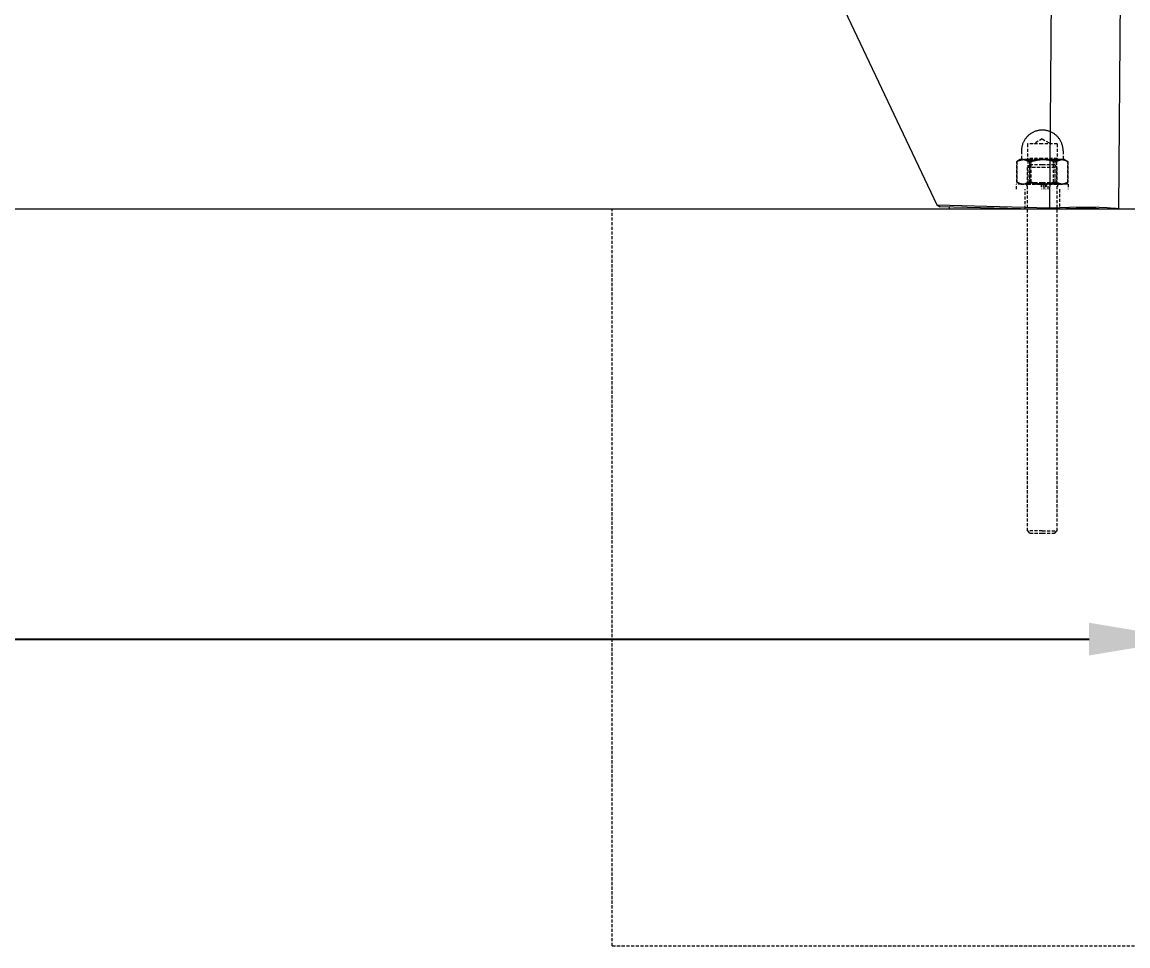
# Model space of a CAD drawing. Header units: millimetres. Extents: x -279 to 4999, y 61 to 3536.
# Drawn here: x 2348.2 to 2798.5, y 2522.4 to 2898.4 of the extents above; entities that cross this region are included whole.
import ezdxf

# ---------------------------------------------------------------- set-up
doc = ezdxf.new("R2010")
doc.units = ezdxf.units.MM
doc.linetypes.add('HIDDEN', pattern=[1.905, 1.27, -0.635])
for name, color, linetype, lineweight in [('ZANO_R', 7, 'Continuous', 0), ('ZANO_R_przerywana', 7, 'HIDDEN', 0), ('ZANO_W', 1, 'Continuous', 0)]:
    doc.layers.add(name, color=color, linetype=linetype, lineweight=lineweight)
doc.styles.add('Arial', font='arial.ttf')
doc.styles.get("Standard").update_dxf_attribs({"font": 'ARIALUNI.TTF'})
doc.dimstyles.new('pl i ang', dxfattribs={"dimtxt": 50, "dimasz": 50, "dimexe": 1.25, "dimexo": 0.625, "dimgap": 10, "dimtad": 1, "dimtoh": 1, "dimtxsty": 'Standard', "dimcen": 2.5, "dimclrd": 1, "dimclre": 1, "dimclrt": 1, "dimadec": 0, "dimazin": 0, "dimtfac": 1, "dimtmove": 0, "dimatfit": 3, "dimfxl": 1, "dimarcsym": 1})

# ---------------------------------------------------------------- blocks, each defined once
blk = doc.blocks.new('*D420')
at = {"layer": 'ZANO_W', "color": 1, "lineweight": -2}
blk.add_arc((3828.64, 2822.36), 150.81, 99.5517, 164.7582, dxfattribs=at)
at = {"layer": 'ZANO_W', "color": 1}
for points in [[(3803.84, 2964.42), (3803.39, 2977.74), (3843.59, 2972.43)], [(3676.53, 2862.89), (3689.74, 2861.12), (3677.83, 2822.36)]]:
    blk.add_solid(points, dxfattribs=at)
at = {"layer": 'ZANO_W', "color": 1, "insert": (3706.83, 2956.91), "char_height": 40, "attachment_point": 5, "rotation": 42.155, "style": 'Arial'}
blk.add_mtext('96%%d', dxfattribs=at)
blk = doc.blocks.new('*D421')
at = {"layer": 'ZANO_W', "color": 1, "lineweight": -2}
for p, q in [((44.19, 2812.36), (44.19, 2637.25)), ((2822.72, 2812.36), (2822.72, 2637.25)), ((84.19, 2647.25), (2782.72, 2647.25))]:
    blk.add_line(p, q, dxfattribs=at)
at = {"layer": 'ZANO_W', "color": 1}
for points in [[(84.19, 2653.92), (84.19, 2640.58), (44.19, 2647.25)], [(2782.72, 2640.58), (2782.72, 2653.92), (2822.72, 2647.25)]]:
    blk.add_solid(points, dxfattribs=at)
at = {"layer": 'ZANO_W', "color": 1, "insert": (1433.46, 2677.67), "char_height": 40, "attachment_point": 5, "style": 'Arial'}
blk.add_mtext('2779', dxfattribs=at)

msp = doc.modelspace()

# ---------------------------------------------------------------- linework, layer by layer
at = {"layer": 'ZANO_R'}
for p, q in [((2770.38, 3264.26), (2766.53, 2822.81)), ((2798.33, 3248.36), (2794.62, 2822.36)), ((2575.41, 3131.07), (2720.68, 2824.03)), ((2720.68, 2824.03), (2722.07, 2823.23)), ((2720.68, 2824.03), (2766.53, 2822.81)), ((2588.54, 2822.36), (2938.54, 2822.36)), ((2754.93, 2822.36), (2722.07, 2823.23)), ((2725.87, 2822.36), (2725.87, 2823.13)), ((2766.53, 2822.81), (2774.7, 2823.14)), ((2767.32, 2822.36), (2766.53, 2822.81)), ((2777.47, 2822.52), (2773.19, 2822.36)), ((2774.7, 2823.14), (2782.95, 2823.2)), ((2781.46, 2822.57), (2777.47, 2822.52)), ((2783.18, 2822.56), (2781.46, 2822.57)), ((2782.95, 2823.2), (2786.75, 2823.12)), ((2784.89, 2822.51), (2783.18, 2822.56)), ((2785.48, 2822.49), (2784.89, 2822.51)), ((2786.06, 2822.44), (2785.48, 2822.49)), ((2786.24, 2822.43), (2786.06, 2822.44)), ((2786.42, 2822.41), (2786.24, 2822.43)), ((2786.47, 2822.4), (2786.42, 2822.41)), ((2786.53, 2822.39), (2786.47, 2822.4)), ((2786.56, 2822.38), (2786.53, 2822.39)), ((2786.59, 2822.38), (2786.56, 2822.38)), ((2786.62, 2822.37), (2786.59, 2822.38)), ((2786.65, 2822.36), (2786.62, 2822.37)), ((2786.75, 2823.12), (2790.08, 2822.96)), ((2790.08, 2822.96), (2791.36, 2822.87)), ((2791.36, 2822.87), (2792.63, 2822.75)), ((2792.63, 2822.75), (2793.1, 2822.7)), ((2793.1, 2822.7), (2793.56, 2822.63)), ((2793.56, 2822.63), (2793.89, 2822.57)), ((2793.89, 2822.57), (2794.05, 2822.54)), ((2794.05, 2822.54), (2794.21, 2822.5)), ((2794.21, 2822.5), (2794.62, 2822.36))]:
    msp.add_line(p, q, dxfattribs=at)
msp.add_lwpolyline([(-183.02, 2822.36), (4693.28, 2822.36)], dxfattribs=at)
at = {"layer": 'ZANO_R_przerywana'}
for p, q in [((2756.55, 2850.62), (2756.4, 2850.38)), ((2756.72, 2850.86), (2756.55, 2850.62)), ((2756.89, 2851.1), (2756.72, 2850.86)), ((2757.07, 2851.33), (2756.89, 2851.1)), ((2757.25, 2851.55), (2757.07, 2851.33)), ((2757.45, 2851.76), (2757.25, 2851.55)), ((2757.65, 2851.97), (2757.45, 2851.76)), ((2757.86, 2852.17), (2757.65, 2851.97)), ((2758.07, 2852.37), (2757.86, 2852.17)), ((2758.3, 2852.56), (2758.07, 2852.37)), ((2758.52, 2852.73), (2758.3, 2852.56)), ((2758.76, 2852.91), (2758.52, 2852.73)), ((2759, 2853.07), (2758.76, 2852.91)), ((2759.24, 2853.22), (2759, 2853.07)), ((2759.49, 2853.37), (2759.24, 2853.22)), ((2759.75, 2853.51), (2759.49, 2853.37)), ((2760.01, 2853.64), (2759.75, 2853.51)), ((2760.27, 2853.76), (2760.01, 2853.64)), ((2763.66, 2850.93), (2760.15, 2848.81)), ((2760.54, 2853.87), (2760.27, 2853.76)), ((2760.81, 2853.97), (2760.54, 2853.87)), ((2761.09, 2854.06), (2760.81, 2853.97)), ((2761.37, 2854.15), (2761.09, 2854.06)), ((2761.65, 2854.22), (2761.37, 2854.15)), ((2761.93, 2854.28), (2761.65, 2854.22)), ((2762.22, 2854.34), (2761.93, 2854.28)), ((2762.5, 2854.38), (2762.22, 2854.34)), ((2762.79, 2854.42), (2762.5, 2854.38)), ((2763.08, 2854.44), (2762.79, 2854.42)), ((2763.37, 2854.46), (2763.08, 2854.44)), ((2763.66, 2854.46), (2763.37, 2854.46)), ((2763.95, 2854.46), (2763.66, 2854.46)), ((2763.66, 2850.93), (2767.18, 2848.81)), ((2764.24, 2854.44), (2763.95, 2854.46)), ((2764.53, 2854.42), (2764.24, 2854.44)), ((2764.82, 2854.38), (2764.53, 2854.42)), ((2765.11, 2854.34), (2764.82, 2854.38)), ((2765.39, 2854.28), (2765.11, 2854.34)), ((2765.67, 2854.22), (2765.39, 2854.28)), ((2765.95, 2854.15), (2765.67, 2854.22)), ((2766.23, 2854.06), (2765.95, 2854.15)), ((2766.51, 2853.97), (2766.23, 2854.06)), ((2766.78, 2853.87), (2766.51, 2853.97)), ((2767.05, 2853.76), (2766.78, 2853.87)), ((2767.31, 2853.64), (2767.05, 2853.76)), ((2767.57, 2853.51), (2767.31, 2853.64)), ((2767.83, 2853.37), (2767.57, 2853.51)), ((2768.08, 2853.22), (2767.83, 2853.37)), ((2768.32, 2853.07), (2768.08, 2853.22)), ((2768.56, 2852.91), (2768.32, 2853.07)), ((2768.8, 2852.73), (2768.56, 2852.91)), ((2769.03, 2852.56), (2768.8, 2852.73)), ((2769.25, 2852.37), (2769.03, 2852.56)), ((2769.46, 2852.17), (2769.25, 2852.37)), ((2769.67, 2851.97), (2769.46, 2852.17)), ((2769.87, 2851.76), (2769.67, 2851.97)), ((2770.07, 2851.55), (2769.87, 2851.76)), ((2770.25, 2851.33), (2770.07, 2851.55)), ((2770.43, 2851.1), (2770.25, 2851.33)), ((2770.61, 2850.86), (2770.43, 2851.1)), ((2770.77, 2850.62), (2770.61, 2850.86)), ((2770.92, 2850.38), (2770.77, 2850.62)), ((2755.17, 2846.25), (2755.16, 2845.96)), ((2755.18, 2846.54), (2755.17, 2846.25)), ((2755.21, 2846.83), (2755.18, 2846.54)), ((2755.24, 2847.12), (2755.21, 2846.83)), ((2755.28, 2847.41), (2755.24, 2847.12)), ((2755.34, 2847.69), (2755.28, 2847.41)), ((2755.4, 2847.97), (2755.34, 2847.69)), ((2755.48, 2848.26), (2755.4, 2847.97)), ((2755.56, 2848.53), (2755.48, 2848.26)), ((2755.65, 2848.81), (2755.56, 2848.53)), ((2755.75, 2849.08), (2755.65, 2848.81)), ((2755.86, 2849.35), (2755.75, 2849.08)), ((2755.98, 2849.61), (2755.86, 2849.35)), ((2756.11, 2849.87), (2755.98, 2849.61)), ((2756.25, 2850.13), (2756.11, 2849.87)), ((2756.4, 2850.38), (2756.25, 2850.13)), ((2763.66, 2848.81), (2757.6, 2848.81)), ((2757.6, 2848.81), (2757.6, 2842.97)), ((2769.72, 2848.81), (2763.66, 2848.81)), ((2769.72, 2848.81), (2769.72, 2842.97)), ((2771.07, 2850.13), (2770.92, 2850.38)), ((2771.21, 2849.87), (2771.07, 2850.13)), ((2771.34, 2849.61), (2771.21, 2849.87)), ((2771.46, 2849.35), (2771.34, 2849.61)), ((2771.57, 2849.08), (2771.46, 2849.35)), ((2771.67, 2848.81), (2771.57, 2849.08)), ((2771.76, 2848.53), (2771.67, 2848.81)), ((2771.85, 2848.26), (2771.76, 2848.53)), ((2771.92, 2847.97), (2771.85, 2848.26)), ((2771.98, 2847.69), (2771.92, 2847.97)), ((2772.04, 2847.41), (2771.98, 2847.69)), ((2772.08, 2847.12), (2772.04, 2847.41)), ((2772.12, 2846.83), (2772.08, 2847.12)), ((2772.14, 2846.54), (2772.12, 2846.83)), ((2772.16, 2846.25), (2772.14, 2846.54)), ((2772.16, 2845.96), (2772.16, 2846.25)), ((2753.27, 2841.66), (2753.42, 2841.75)), ((2753.27, 2833.27), (2753.27, 2841.66)), ((2753.3, 2841.66), (2753.49, 2841.76)), ((2753.43, 2841.75), (2753.3, 2841.66)), ((2753.3, 2841.66), (2753.3, 2833.27)), ((2753.42, 2841.75), (2753.56, 2841.83)), ((2754.66, 2842.46), (2753.43, 2841.75)), ((2753.57, 2841.83), (2753.43, 2841.75)), ((2753.49, 2841.76), (2753.69, 2841.86)), ((2753.56, 2841.83), (2753.72, 2841.91)), ((2753.69, 2841.86), (2753.89, 2841.95)), ((2753.83, 2841.98), (2753.71, 2841.91)), ((2753.72, 2841.91), (2753.87, 2841.99)), ((2753.94, 2842.04), (2753.83, 2841.98)), ((2753.87, 2841.99), (2754.03, 2842.06)), ((2753.89, 2841.95), (2754.09, 2842.03)), ((2754.06, 2842.1), (2753.94, 2842.04)), ((2754.03, 2842.06), (2754.19, 2842.12)), ((2754.18, 2842.15), (2754.06, 2842.1)), ((2754.09, 2842.03), (2754.3, 2842.11)), ((2754.3, 2842.2), (2754.18, 2842.15)), ((2754.19, 2842.12), (2754.35, 2842.18)), ((2754.42, 2842.25), (2754.3, 2842.2)), ((2754.3, 2842.11), (2754.51, 2842.18)), ((2754.35, 2842.18), (2754.51, 2842.23)), ((2754.55, 2842.29), (2754.42, 2842.25)), ((2754.51, 2842.23), (2754.68, 2842.28)), ((2754.51, 2842.18), (2754.72, 2842.24)), ((2754.67, 2842.33), (2754.55, 2842.29)), ((2754.68, 2842.46), (2754.66, 2842.46)), ((2754.66, 2842.46), (2754.66, 2842.46)), ((2754.66, 2842.46), (2754.66, 2842.46)), ((2754.66, 2842.46), (2754.66, 2842.46)), ((2754.66, 2842.46), (2754.66, 2842.46)), ((2754.66, 2842.46), (2754.66, 2842.46)), ((2754.8, 2842.36), (2754.67, 2842.33)), ((2754.73, 2842.46), (2754.68, 2842.46)), ((2754.68, 2842.28), (2754.85, 2842.32)), ((2754.72, 2842.24), (2754.94, 2842.29)), ((2754.94, 2842.46), (2754.73, 2842.46)), ((2754.93, 2842.39), (2754.8, 2842.36)), ((2754.85, 2842.32), (2755.01, 2842.36)), ((2754.93, 2842.46), (2754.96, 2842.47)), ((2755.05, 2842.41), (2754.93, 2842.39)), ((2755.73, 2842.46), (2754.94, 2842.46)), ((2754.94, 2842.46), (2754.95, 2842.46)), ((2754.94, 2842.29), (2755.15, 2842.34)), ((2754.95, 2842.46), (2754.95, 2842.47)), ((2754.95, 2842.47), (2754.96, 2842.47)), ((2754.96, 2842.47), (2754.97, 2842.47)), ((2754.97, 2842.47), (2754.98, 2842.47)), ((2754.98, 2842.47), (2754.99, 2842.47)), ((2754.99, 2842.47), (2755, 2842.48)), ((2755, 2842.48), (2755.01, 2842.48)), ((2755.01, 2842.48), (2755.02, 2842.49)), ((2755.01, 2842.48), (2755.01, 2842.48)), ((2755.01, 2842.36), (2755.18, 2842.39)), ((2755.02, 2842.49), (2755.03, 2842.49)), ((2755.03, 2842.49), (2755.04, 2842.5)), ((2755.04, 2842.5), (2755.05, 2842.51)), ((2755.04, 2842.5), (2755.04, 2842.5)), ((2755.05, 2842.51), (2755.06, 2842.51)), ((2755.18, 2842.43), (2755.05, 2842.41)), ((2755.06, 2842.51), (2755.07, 2842.52)), ((2755.07, 2842.52), (2755.08, 2842.53)), ((2755.07, 2842.52), (2755.07, 2842.52)), ((2755.08, 2842.53), (2755.09, 2842.54)), ((2755.08, 2842.53), (2755.08, 2842.53)), ((2755.09, 2842.54), (2755.1, 2842.55)), ((2755.1, 2842.55), (2755.11, 2842.56)), ((2755.1, 2842.55), (2755.1, 2842.55)), ((2755.11, 2842.56), (2755.11, 2842.57)), ((2755.11, 2842.57), (2755.12, 2842.57)), ((2755.12, 2842.58), (2755.13, 2842.59)), ((2755.12, 2842.57), (2755.12, 2842.58)), ((2755.13, 2842.59), (2755.14, 2842.6)), ((2755.13, 2842.59), (2755.13, 2842.59)), ((2755.14, 2842.62), (2755.15, 2842.63)), ((2755.14, 2842.61), (2755.14, 2842.62)), ((2755.14, 2842.6), (2755.14, 2842.61)), ((2755.15, 2842.65), (2755.16, 2842.66)), ((2755.15, 2842.64), (2755.15, 2842.65)), ((2755.15, 2842.63), (2755.15, 2842.64)), ((2755.15, 2842.64), (2755.15, 2842.64)), ((2755.15, 2842.34), (2755.37, 2842.38)), ((2755.16, 2845.96), (2755.16, 2842.71)), ((2755.16, 2842.7), (2755.16, 2842.71)), ((2755.16, 2842.69), (2755.16, 2842.7)), ((2755.16, 2842.68), (2755.16, 2842.69)), ((2755.16, 2842.69), (2755.16, 2842.69)), ((2755.16, 2842.67), (2755.16, 2842.68)), ((2755.16, 2842.66), (2755.16, 2842.67)), ((2755.31, 2842.45), (2755.18, 2842.43)), ((2755.18, 2842.39), (2755.35, 2842.42)), ((2755.44, 2842.46), (2755.31, 2842.45)), ((2755.35, 2842.42), (2755.52, 2842.44)), ((2755.37, 2842.38), (2755.59, 2842.42)), ((2755.52, 2842.44), (2755.69, 2842.45)), ((2755.59, 2842.42), (2755.81, 2842.44)), ((2755.7, 2842.46), (2755.69, 2842.46)), ((2755.69, 2842.45), (2755.87, 2842.46)), ((2755.73, 2842.46), (2755.7, 2842.46)), ((2755.84, 2842.45), (2755.71, 2842.46)), ((2755.81, 2842.44), (2756.03, 2842.46)), ((2755.99, 2842.43), (2755.85, 2842.45)), ((2755.87, 2842.46), (2756.04, 2842.45)), ((2756.13, 2842.4), (2755.99, 2842.43)), ((2763.36, 2842.46), (2756.01, 2842.46)), ((2756.06, 2842.46), (2756.01, 2842.46)), ((2756.04, 2842.45), (2756.21, 2842.44)), ((2756.28, 2842.37), (2756.13, 2842.4)), ((2756.21, 2842.44), (2756.38, 2842.42)), ((2756.41, 2842.33), (2756.28, 2842.37)), ((2756.42, 2842.46), (2756.37, 2842.46)), ((2756.38, 2842.42), (2756.55, 2842.39)), ((2756.4, 2842.46), (2756.57, 2842.45)), ((2756.55, 2842.29), (2756.41, 2842.33)), ((2756.55, 2842.39), (2756.72, 2842.36)), ((2756.69, 2842.25), (2756.55, 2842.29)), ((2756.57, 2842.45), (2756.74, 2842.43)), ((2756.82, 2842.2), (2756.69, 2842.25)), ((2756.72, 2842.36), (2756.89, 2842.32)), ((2756.74, 2842.43), (2756.92, 2842.41)), ((2756.96, 2842.15), (2756.82, 2842.2)), ((2756.89, 2842.32), (2757.05, 2842.28)), ((2756.92, 2842.41), (2757.09, 2842.38)), ((2757.09, 2842.09), (2756.96, 2842.15)), ((2757.05, 2842.28), (2757.22, 2842.23)), ((2757.09, 2842.38), (2757.26, 2842.35)), ((2757.22, 2842.03), (2757.09, 2842.09)), ((2757.22, 2842.23), (2757.38, 2842.18)), ((2757.34, 2841.96), (2757.22, 2842.03)), ((2757.26, 2842.35), (2757.43, 2842.31)), ((2757.47, 2841.89), (2757.34, 2841.96)), ((2757.38, 2842.18), (2757.54, 2842.12)), ((2757.43, 2842.31), (2757.6, 2842.27)), ((2757.59, 2841.82), (2757.47, 2841.89)), ((2757.54, 2842.12), (2757.7, 2842.06)), ((2757.71, 2841.74), (2757.59, 2841.82)), ((2763.66, 2842.97), (2757.6, 2842.97)), ((2758.56, 2842.41), (2757.6, 2842.96)), ((2757.73, 2842.23), (2757.6, 2842.27)), ((2757.7, 2842.06), (2757.86, 2841.99)), ((2757.83, 2841.66), (2757.71, 2841.74)), ((2757.87, 2842.19), (2757.73, 2842.23)), ((2758.43, 2841.83), (2757.83, 2841.66)), ((2757.83, 2833.27), (2757.83, 2841.66)), ((2757.86, 2841.99), (2758.02, 2841.91)), ((2757.87, 2842.19), (2758.02, 2842.14)), ((2758.05, 2842.13), (2758.02, 2842.14)), ((2758.02, 2841.91), (2758.17, 2841.83)), ((2758.05, 2842.13), (2758.16, 2842.09)), ((2758.41, 2841.99), (2758.16, 2842.09)), ((2758.17, 2841.83), (2758.32, 2841.75)), ((2758.32, 2841.75), (2758.46, 2841.66)), ((2758.41, 2841.99), (2758.43, 2841.98)), ((2758.59, 2841.91), (2758.43, 2841.98)), ((2759.03, 2841.98), (2758.43, 2841.83)), ((2758.46, 2841.66), (2759.06, 2841.83)), ((2758.46, 2841.66), (2758.46, 2833.27)), ((2763.66, 2842.41), (2758.56, 2842.41)), ((2758.56, 2842.41), (2758.56, 2833.12)), ((2758.59, 2841.91), (2758.68, 2841.87)), ((2758.77, 2841.83), (2758.68, 2841.87)), ((2758.77, 2841.83), (2758.91, 2841.77)), ((2759.13, 2841.66), (2758.91, 2841.77)), ((2759.64, 2842.11), (2759.03, 2841.98)), ((2759.06, 2841.83), (2759.66, 2841.98)), ((2759.13, 2841.66), (2759.72, 2841.83)), ((2759.13, 2833.27), (2759.13, 2841.66)), ((2760.26, 2842.22), (2759.64, 2842.11)), ((2759.66, 2841.98), (2760.27, 2842.11)), ((2759.72, 2841.83), (2760.33, 2841.98)), ((2760.87, 2842.31), (2760.26, 2842.22)), ((2760.27, 2842.11), (2760.88, 2842.22)), ((2760.33, 2841.98), (2760.94, 2842.11)), ((2761.49, 2842.38), (2760.87, 2842.31)), ((2760.88, 2842.22), (2761.49, 2842.31)), ((2760.94, 2842.11), (2761.55, 2842.22)), ((2762.11, 2842.43), (2761.49, 2842.38)), ((2761.49, 2842.31), (2762.11, 2842.38)), ((2761.55, 2842.22), (2762.16, 2842.31)), ((2762.73, 2842.46), (2762.11, 2842.43)), ((2762.11, 2842.38), (2762.73, 2842.43)), ((2762.16, 2842.31), (2762.78, 2842.38)), ((2762.73, 2842.43), (2763.34, 2842.46)), ((2762.78, 2842.38), (2763.4, 2842.43)), ((2763.47, 2842.46), (2763.29, 2842.46)), ((2763.65, 2842.45), (2763.34, 2842.46)), ((2763.4, 2842.43), (2764.03, 2842.46)), ((2769.72, 2842.97), (2763.66, 2842.97)), ((2763.66, 2842.46), (2764.19, 2842.45)), ((2768.76, 2842.41), (2763.66, 2842.41)), ((2764.33, 2842.4), (2763.67, 2842.45)), ((2763.98, 2842.46), (2763.94, 2842.46)), ((2771.31, 2842.46), (2763.97, 2842.46)), ((2764.19, 2842.45), (2764.72, 2842.43)), ((2764.98, 2842.33), (2764.33, 2842.4)), ((2764.59, 2842.46), (2765.21, 2842.43)), ((2764.72, 2842.43), (2765.25, 2842.38)), ((2765.63, 2842.24), (2764.98, 2842.33)), ((2765.21, 2842.43), (2765.83, 2842.38)), ((2765.25, 2842.38), (2765.77, 2842.32)), ((2766.28, 2842.13), (2765.63, 2842.24)), ((2765.77, 2842.32), (2766.3, 2842.24)), ((2765.83, 2842.38), (2766.45, 2842.31)), ((2766.93, 2841.99), (2766.28, 2842.13)), ((2766.94, 2842.13), (2766.3, 2842.24)), ((2766.45, 2842.31), (2767.07, 2842.22)), ((2767.56, 2841.84), (2766.93, 2841.99)), ((2767.59, 2841.99), (2766.94, 2842.13)), ((2767.07, 2842.22), (2767.68, 2842.11)), ((2768.2, 2841.66), (2767.56, 2841.84)), ((2768.22, 2841.83), (2767.59, 2841.99)), ((2767.68, 2842.11), (2768.29, 2841.98)), ((2768.39, 2841.76), (2768.2, 2841.66)), ((2768.2, 2833.27), (2768.2, 2841.66)), ((2768.86, 2841.66), (2768.22, 2841.83)), ((2768.29, 2841.98), (2768.89, 2841.83)), ((2768.59, 2841.86), (2768.39, 2841.76)), ((2768.8, 2841.95), (2768.59, 2841.86)), ((2768.76, 2842.41), (2769.72, 2842.96)), ((2768.76, 2842.41), (2768.76, 2833.12)), ((2769, 2842.04), (2768.8, 2841.95)), ((2768.86, 2841.66), (2769, 2841.75)), ((2768.86, 2833.27), (2768.86, 2841.66)), ((2768.89, 2841.83), (2769.49, 2841.66)), ((2769.21, 2842.11), (2769, 2842.04)), ((2769, 2841.75), (2769.15, 2841.83)), ((2769.15, 2841.83), (2769.31, 2841.91)), ((2769.42, 2842.18), (2769.21, 2842.11)), ((2769.31, 2841.91), (2769.46, 2841.99)), ((2769.64, 2842.24), (2769.42, 2842.18)), ((2769.46, 2841.99), (2769.62, 2842.06)), ((2769.49, 2841.66), (2769.61, 2841.74)), ((2769.49, 2841.66), (2769.49, 2833.27)), ((2769.61, 2841.74), (2769.73, 2841.82)), ((2769.62, 2842.06), (2769.78, 2842.12)), ((2769.85, 2842.3), (2769.64, 2842.24)), ((2769.73, 2841.82), (2769.85, 2841.89)), ((2769.78, 2842.12), (2769.94, 2842.18)), ((2770.07, 2842.35), (2769.85, 2842.3)), ((2769.85, 2841.89), (2769.98, 2841.96)), ((2769.94, 2842.18), (2770.1, 2842.23)), ((2769.98, 2841.96), (2770.1, 2842.03)), ((2770.29, 2842.39), (2770.07, 2842.35)), ((2770.1, 2842.23), (2770.27, 2842.28)), ((2770.1, 2842.03), (2770.23, 2842.09)), ((2770.23, 2842.09), (2770.36, 2842.15)), ((2770.27, 2842.28), (2770.43, 2842.32)), ((2770.51, 2842.42), (2770.29, 2842.39)), ((2770.36, 2842.15), (2770.5, 2842.2)), ((2770.43, 2842.32), (2770.6, 2842.36)), ((2770.5, 2842.2), (2770.63, 2842.25)), ((2770.73, 2842.44), (2770.51, 2842.42)), ((2770.6, 2842.36), (2770.77, 2842.39)), ((2770.63, 2842.25), (2770.77, 2842.29)), ((2770.95, 2842.46), (2770.73, 2842.44)), ((2770.77, 2842.39), (2770.94, 2842.42)), ((2770.77, 2842.29), (2770.91, 2842.33)), ((2770.91, 2842.33), (2771.05, 2842.37)), ((2770.94, 2842.42), (2771.11, 2842.44)), ((2771.05, 2842.37), (2771.19, 2842.4)), ((2771.11, 2842.44), (2771.28, 2842.45)), ((2771.19, 2842.4), (2771.33, 2842.42)), ((2771.29, 2842.46), (2771.25, 2842.46)), ((2771.47, 2842.45), (2771.27, 2842.46)), ((2771.31, 2842.46), (2771.27, 2842.46)), ((2771.28, 2842.45), (2771.45, 2842.46)), ((2771.33, 2842.42), (2771.47, 2842.44)), ((2771.45, 2842.46), (2771.63, 2842.45)), ((2771.47, 2842.44), (2771.61, 2842.46)), ((2771.67, 2842.43), (2771.48, 2842.45)), ((2772.66, 2842.46), (2771.59, 2842.46)), ((2771.63, 2842.46), (2771.59, 2842.46)), ((2771.62, 2842.46), (2771.63, 2842.46)), ((2771.63, 2842.45), (2771.8, 2842.44)), ((2771.86, 2842.4), (2771.67, 2842.43)), ((2771.8, 2842.44), (2771.97, 2842.42)), ((2772.04, 2842.37), (2771.86, 2842.4)), ((2771.88, 2842.46), (2772.01, 2842.45)), ((2771.97, 2842.42), (2772.14, 2842.39)), ((2772.01, 2842.45), (2772.14, 2842.43)), ((2772.23, 2842.34), (2772.04, 2842.37)), ((2772.14, 2842.43), (2772.27, 2842.41)), ((2772.14, 2842.39), (2772.31, 2842.36)), ((2772.16, 2845.96), (2772.16, 2842.71)), ((2772.16, 2842.7), (2772.16, 2842.71)), ((2772.16, 2842.69), (2772.16, 2842.7)), ((2772.16, 2842.68), (2772.16, 2842.69)), ((2772.16, 2842.69), (2772.16, 2842.69)), ((2772.16, 2842.67), (2772.16, 2842.68)), ((2772.17, 2842.66), (2772.16, 2842.67)), ((2772.17, 2842.65), (2772.17, 2842.66)), ((2772.17, 2842.64), (2772.17, 2842.65)), ((2772.18, 2842.63), (2772.17, 2842.64)), ((2772.17, 2842.64), (2772.17, 2842.64)), ((2772.18, 2842.62), (2772.18, 2842.63)), ((2772.18, 2842.61), (2772.18, 2842.62)), ((2772.19, 2842.6), (2772.18, 2842.61)), ((2772.19, 2842.59), (2772.19, 2842.6)), ((2772.2, 2842.58), (2772.19, 2842.59)), ((2772.19, 2842.59), (2772.19, 2842.59)), ((2772.2, 2842.57), (2772.2, 2842.58)), ((2772.21, 2842.57), (2772.2, 2842.57)), ((2772.21, 2842.56), (2772.21, 2842.57)), ((2772.22, 2842.55), (2772.21, 2842.56)), ((2772.23, 2842.54), (2772.22, 2842.55)), ((2772.22, 2842.55), (2772.22, 2842.55)), ((2772.24, 2842.53), (2772.23, 2842.54)), ((2772.41, 2842.29), (2772.23, 2842.34)), ((2772.25, 2842.52), (2772.24, 2842.53)), ((2772.24, 2842.53), (2772.24, 2842.53)), ((2772.26, 2842.52), (2772.25, 2842.52)), ((2772.26, 2842.51), (2772.26, 2842.52)), ((2772.27, 2842.51), (2772.26, 2842.51)), ((2772.28, 2842.5), (2772.27, 2842.51)), ((2772.27, 2842.41), (2772.4, 2842.39)), ((2772.29, 2842.5), (2772.28, 2842.5)), ((2772.29, 2842.49), (2772.29, 2842.5)), ((2772.3, 2842.49), (2772.29, 2842.49)), ((2772.31, 2842.48), (2772.3, 2842.49)), ((2772.32, 2842.48), (2772.31, 2842.48)), ((2772.31, 2842.36), (2772.48, 2842.32)), ((2772.33, 2842.47), (2772.32, 2842.48)), ((2772.32, 2842.48), (2772.32, 2842.48)), ((2772.34, 2842.47), (2772.33, 2842.47)), ((2772.35, 2842.47), (2772.34, 2842.47)), ((2772.36, 2842.47), (2772.35, 2842.47)), ((2772.37, 2842.47), (2772.36, 2842.47)), ((2772.37, 2842.47), (2772.39, 2842.46)), ((2772.38, 2842.46), (2772.37, 2842.47)), ((2772.38, 2842.46), (2772.38, 2842.46)), ((2772.4, 2842.39), (2772.52, 2842.36)), ((2772.59, 2842.24), (2772.41, 2842.29)), ((2772.48, 2842.32), (2772.64, 2842.28)), ((2772.52, 2842.36), (2772.65, 2842.33)), ((2772.77, 2842.19), (2772.59, 2842.24)), ((2772.64, 2842.28), (2772.81, 2842.23)), ((2772.65, 2842.33), (2772.78, 2842.29)), ((2772.66, 2842.46), (2773.89, 2841.75)), ((2772.92, 2842.14), (2772.77, 2842.19)), ((2772.78, 2842.29), (2772.9, 2842.25)), ((2772.81, 2842.23), (2772.97, 2842.18)), ((2772.9, 2842.25), (2773.02, 2842.2)), ((2773.06, 2842.09), (2772.92, 2842.14)), ((2772.97, 2842.18), (2773.13, 2842.12)), ((2773.02, 2842.2), (2773.14, 2842.15)), ((2773.31, 2841.99), (2773.06, 2842.09)), ((2773.13, 2842.12), (2773.29, 2842.06)), ((2773.14, 2842.15), (2773.26, 2842.1)), ((2773.26, 2842.1), (2773.38, 2842.04)), ((2773.29, 2842.06), (2773.45, 2841.99)), ((2773.55, 2841.89), (2773.31, 2841.99)), ((2773.38, 2842.04), (2773.5, 2841.98)), ((2773.45, 2841.99), (2773.6, 2841.91)), ((2773.5, 2841.98), (2773.61, 2841.91)), ((2773.79, 2841.78), (2773.55, 2841.89)), ((2773.6, 2841.91), (2773.76, 2841.83)), ((2773.75, 2841.83), (2773.89, 2841.75)), ((2773.76, 2841.83), (2773.91, 2841.75)), ((2774.03, 2841.66), (2773.79, 2841.78)), ((2773.89, 2841.75), (2774.03, 2841.66)), ((2773.91, 2841.75), (2774.05, 2841.66)), ((2774.03, 2833.27), (2774.03, 2841.66)), ((2774.05, 2841.66), (2774.05, 2833.27)), ((2758.62, 2840.36), (2757.66, 2839.4)), ((2757.66, 2839.4), (2763.66, 2839.4)), ((2757.66, 2691.33), (2757.66, 2839.4)), ((2763.66, 2840.36), (2758.62, 2840.36)), ((2768.7, 2840.36), (2763.66, 2840.36)), ((2763.66, 2839.4), (2769.66, 2839.4)), ((2768.7, 2840.36), (2769.66, 2839.4)), ((2769.66, 2691.33), (2769.66, 2839.4)), ((2753.42, 2833.18), (2753.27, 2833.27)), ((2753.3, 2833.27), (2753.49, 2833.16)), ((2753.3, 2833.27), (2753.43, 2833.18)), ((2753.57, 2833.09), (2753.42, 2833.18)), ((2753.43, 2833.18), (2753.57, 2833.09)), ((2754.66, 2832.46), (2753.43, 2833.17)), ((2753.49, 2833.16), (2753.69, 2833.07)), ((2753.73, 2833.01), (2753.57, 2833.09)), ((2753.69, 2833.07), (2753.89, 2832.98)), ((2753.71, 2833.01), (2753.83, 2832.94)), ((2753.88, 2832.93), (2753.73, 2833.01)), ((2753.83, 2832.94), (2753.94, 2832.88)), ((2754.04, 2832.86), (2753.88, 2832.93)), ((2753.89, 2832.98), (2754.09, 2832.89)), ((2753.94, 2832.88), (2754.06, 2832.82)), ((2754.21, 2832.8), (2754.04, 2832.86)), ((2754.06, 2832.82), (2754.18, 2832.77)), ((2754.09, 2832.89), (2754.3, 2832.82)), ((2754.18, 2832.77), (2754.3, 2832.72)), ((2754.37, 2832.74), (2754.21, 2832.8)), ((2754.3, 2832.82), (2754.51, 2832.75)), ((2754.3, 2832.72), (2754.42, 2832.68)), ((2754.54, 2832.68), (2754.37, 2832.74)), ((2754.42, 2832.68), (2754.54, 2832.63)), ((2754.51, 2832.75), (2754.72, 2832.68)), ((2754.71, 2832.64), (2754.54, 2832.68)), ((2754.54, 2832.63), (2754.67, 2832.6)), ((2754.67, 2832.6), (2754.79, 2832.56)), ((2754.88, 2832.59), (2754.71, 2832.64)), ((2754.72, 2832.68), (2754.94, 2832.63)), ((2754.79, 2832.56), (2754.92, 2832.54)), ((2755.05, 2832.56), (2754.88, 2832.59)), ((2754.92, 2832.54), (2755.05, 2832.51)), ((2754.94, 2832.63), (2755.15, 2832.58)), ((2755.22, 2832.52), (2755.05, 2832.56)), ((2755.05, 2832.51), (2755.18, 2832.49)), ((2755.15, 2832.58), (2755.37, 2832.54)), ((2755.18, 2832.49), (2755.31, 2832.48)), ((2755.39, 2832.5), (2755.22, 2832.52)), ((2755.31, 2832.48), (2755.44, 2832.46)), ((2755.37, 2832.54), (2755.59, 2832.51)), ((2755.57, 2832.48), (2755.39, 2832.5)), ((2755.74, 2832.46), (2755.57, 2832.48)), ((2755.59, 2832.51), (2755.81, 2832.48)), ((2755.71, 2832.47), (2755.84, 2832.48)), ((2755.81, 2832.48), (2756.03, 2832.47)), ((2755.85, 2832.48), (2756, 2832.5)), ((2756.15, 2832.48), (2755.97, 2832.46)), ((2756, 2832.5), (2756.16, 2832.53)), ((2756.32, 2832.5), (2756.15, 2832.48)), ((2756.16, 2832.53), (2756.3, 2832.56)), ((2756.3, 2832.56), (2756.45, 2832.6)), ((2756.5, 2832.52), (2756.32, 2832.5)), ((2756.53, 2832.47), (2756.37, 2832.46)), ((2756.45, 2832.6), (2756.6, 2832.65)), ((2756.67, 2832.55), (2756.5, 2832.52)), ((2756.7, 2832.49), (2756.53, 2832.47)), ((2756.6, 2832.65), (2756.75, 2832.7)), ((2756.84, 2832.59), (2756.67, 2832.55)), ((2756.86, 2832.51), (2756.7, 2832.49)), ((2756.75, 2832.7), (2756.89, 2832.75)), ((2757.01, 2832.63), (2756.84, 2832.59)), ((2757.02, 2832.53), (2756.86, 2832.51)), ((2756.89, 2832.75), (2757.03, 2832.81)), ((2757.18, 2832.68), (2757.01, 2832.63)), ((2757.18, 2832.56), (2757.02, 2832.53)), ((2757.03, 2832.81), (2757.17, 2832.87)), ((2757.17, 2832.87), (2757.31, 2832.94)), ((2757.35, 2832.74), (2757.18, 2832.68)), ((2757.34, 2832.59), (2757.18, 2832.56)), ((2757.31, 2832.94), (2757.44, 2833.02)), ((2757.5, 2832.63), (2757.34, 2832.59)), ((2757.52, 2832.8), (2757.35, 2832.74)), ((2757.44, 2833.02), (2757.58, 2833.1)), ((2757.5, 2832.63), (2757.64, 2832.67)), ((2757.68, 2832.86), (2757.52, 2832.8)), ((2757.58, 2833.1), (2757.7, 2833.18)), ((2757.64, 2832.67), (2757.77, 2832.71)), ((2758.56, 2833.12), (2757.66, 2832.49)), ((2757.66, 2832.49), (2762.8, 2832.49)), ((2757.84, 2832.93), (2757.68, 2832.86)), ((2757.7, 2833.18), (2757.83, 2833.27)), ((2757.86, 2832.73), (2757.77, 2832.71)), ((2757.83, 2833.27), (2758.43, 2833.1)), ((2758, 2833.01), (2757.84, 2832.93)), ((2757.86, 2832.73), (2757.87, 2832.74)), ((2758.02, 2832.78), (2757.87, 2832.74)), ((2758.16, 2833.09), (2758, 2833.01)), ((2758.02, 2832.78), (2758.05, 2832.8)), ((2758.16, 2832.84), (2758.05, 2832.8)), ((2758.31, 2833.17), (2758.16, 2833.09)), ((2758.16, 2832.84), (2758.41, 2832.94)), ((2758.46, 2833.27), (2758.31, 2833.17)), ((2758.43, 2832.94), (2758.41, 2832.94)), ((2758.43, 2833.1), (2759.03, 2832.94)), ((2758.43, 2832.94), (2758.59, 2833.01)), ((2758.46, 2833.27), (2759.06, 2833.1)), ((2758.56, 2833.12), (2763.66, 2833.12)), ((2758.68, 2833.05), (2758.59, 2833.01)), ((2758.68, 2833.05), (2758.82, 2833.12)), ((2758.91, 2833.16), (2758.82, 2833.12)), ((2758.91, 2833.16), (2759.13, 2833.27)), ((2759.03, 2832.94), (2759.64, 2832.81)), ((2759.06, 2833.1), (2759.66, 2832.95)), ((2759.72, 2833.1), (2759.13, 2833.27)), ((2759.64, 2832.81), (2760.25, 2832.7)), ((2759.66, 2832.95), (2760.27, 2832.82)), ((2760.32, 2832.95), (2759.72, 2833.1)), ((2760.25, 2832.7), (2760.86, 2832.61)), ((2760.27, 2832.82), (2760.87, 2832.71)), ((2760.92, 2832.82), (2760.32, 2832.95)), ((2760.86, 2832.61), (2761.48, 2832.54)), ((2760.87, 2832.71), (2761.49, 2832.62)), ((2761.52, 2832.71), (2760.92, 2832.82)), ((2761.48, 2832.54), (2762.09, 2832.49)), ((2761.49, 2832.62), (2762.1, 2832.54)), ((2762.13, 2832.62), (2761.52, 2832.71)), ((2762.09, 2832.49), (2762.71, 2832.47)), ((2762.1, 2832.54), (2762.72, 2832.5)), ((2762.75, 2832.55), (2762.13, 2832.62)), ((2762.72, 2832.5), (2763.34, 2832.47)), ((2763.36, 2832.5), (2762.75, 2832.55)), ((2762.85, 2832.49), (2763.66, 2832.49)), ((2763.29, 2832.46), (2763.65, 2832.48)), ((2763.98, 2832.47), (2763.36, 2832.5)), ((2763.66, 2833.12), (2768.31, 2833.12)), ((2763.66, 2832.49), (2764.49, 2832.49)), ((2763.67, 2832.48), (2764.33, 2832.52)), ((2764.42, 2832.48), (2763.94, 2832.46)), ((2764.33, 2832.52), (2764.98, 2832.59)), ((2764.89, 2832.51), (2764.42, 2832.48)), ((2764.52, 2832.49), (2769.66, 2832.49)), ((2765.17, 2832.49), (2764.54, 2832.46)), ((2765.36, 2832.55), (2764.89, 2832.51)), ((2764.98, 2832.59), (2765.63, 2832.68)), ((2765.8, 2832.54), (2765.17, 2832.49)), ((2765.83, 2832.61), (2765.36, 2832.55)), ((2765.63, 2832.68), (2766.28, 2832.79)), ((2766.42, 2832.61), (2765.8, 2832.54)), ((2766.3, 2832.68), (2765.83, 2832.61)), ((2766.28, 2832.79), (2766.93, 2832.93)), ((2766.3, 2832.68), (2766.94, 2832.8)), ((2767.04, 2832.7), (2766.42, 2832.61)), ((2766.93, 2832.93), (2767.56, 2833.09)), ((2766.94, 2832.8), (2767.59, 2832.93)), ((2767.66, 2832.81), (2767.04, 2832.7)), ((2767.56, 2833.09), (2768.2, 2833.27)), ((2767.59, 2832.93), (2768.22, 2833.09)), ((2768.28, 2832.94), (2767.66, 2832.81)), ((2768.2, 2833.27), (2768.39, 2833.16)), ((2768.22, 2833.09), (2768.86, 2833.27)), ((2768.89, 2833.09), (2768.28, 2832.94)), ((2768.43, 2833.15), (2768.31, 2833.12)), ((2768.33, 2833.12), (2768.76, 2833.12)), ((2768.39, 2833.16), (2768.6, 2833.06)), ((2768.6, 2833.06), (2768.8, 2832.97)), ((2768.76, 2833.12), (2769.66, 2832.49)), ((2768.8, 2832.97), (2769.01, 2832.89)), ((2769.01, 2833.17), (2768.86, 2833.27)), ((2769.49, 2833.27), (2768.89, 2833.09)), ((2769.16, 2833.09), (2769.01, 2833.17)), ((2769.01, 2832.89), (2769.22, 2832.81)), ((2769.32, 2833.01), (2769.16, 2833.09)), ((2769.22, 2832.81), (2769.43, 2832.74)), ((2769.48, 2832.93), (2769.32, 2833.01)), ((2769.43, 2832.74), (2769.65, 2832.68)), ((2769.64, 2832.86), (2769.48, 2832.93)), ((2769.61, 2833.18), (2769.49, 2833.27)), ((2769.73, 2833.1), (2769.61, 2833.18)), ((2769.8, 2832.79), (2769.64, 2832.86)), ((2769.65, 2832.68), (2769.87, 2832.62)), ((2769.85, 2833.03), (2769.73, 2833.1)), ((2769.97, 2832.74), (2769.8, 2832.79)), ((2769.98, 2832.96), (2769.85, 2833.03)), ((2769.87, 2832.62), (2770.08, 2832.58)), ((2770.14, 2832.68), (2769.97, 2832.74)), ((2770.1, 2832.89), (2769.98, 2832.96)), ((2770.08, 2832.58), (2770.31, 2832.54)), ((2770.23, 2832.83), (2770.1, 2832.89)), ((2770.31, 2832.63), (2770.14, 2832.68)), ((2770.36, 2832.77), (2770.23, 2832.83)), ((2770.48, 2832.59), (2770.31, 2832.63)), ((2770.31, 2832.54), (2770.53, 2832.5)), ((2770.5, 2832.72), (2770.36, 2832.77)), ((2770.65, 2832.55), (2770.48, 2832.59)), ((2770.63, 2832.67), (2770.5, 2832.72)), ((2770.53, 2832.5), (2770.75, 2832.48)), ((2770.77, 2832.63), (2770.63, 2832.67)), ((2770.83, 2832.52), (2770.65, 2832.55)), ((2770.75, 2832.48), (2770.97, 2832.46)), ((2770.91, 2832.59), (2770.77, 2832.63)), ((2771, 2832.5), (2770.83, 2832.52)), ((2771.05, 2832.56), (2770.91, 2832.59)), ((2771.18, 2832.48), (2771, 2832.5)), ((2771.19, 2832.53), (2771.05, 2832.56)), ((2771.35, 2832.46), (2771.18, 2832.48)), ((2771.33, 2832.5), (2771.19, 2832.53)), ((2771.3, 2832.47), (2771.47, 2832.48)), ((2771.47, 2832.48), (2771.33, 2832.5)), ((2771.61, 2832.47), (2771.47, 2832.48)), ((2771.48, 2832.48), (2771.67, 2832.49)), ((2771.75, 2832.48), (2771.57, 2832.46)), ((2771.67, 2832.49), (2771.85, 2832.52)), ((2771.92, 2832.5), (2771.75, 2832.48)), ((2771.85, 2832.52), (2772.04, 2832.55)), ((2772.01, 2832.48), (2771.88, 2832.46)), ((2772.1, 2832.52), (2771.92, 2832.5)), ((2772.14, 2832.49), (2772.01, 2832.48)), ((2772.04, 2832.55), (2772.22, 2832.59)), ((2772.27, 2832.56), (2772.1, 2832.52)), ((2772.27, 2832.51), (2772.14, 2832.49)), ((2772.22, 2832.59), (2772.4, 2832.63)), ((2772.44, 2832.59), (2772.27, 2832.56)), ((2772.4, 2832.53), (2772.27, 2832.51)), ((2772.4, 2832.63), (2772.58, 2832.68)), ((2772.52, 2832.56), (2772.4, 2832.53)), ((2772.61, 2832.64), (2772.44, 2832.59)), ((2772.65, 2832.6), (2772.52, 2832.56)), ((2772.58, 2832.68), (2772.76, 2832.73)), ((2772.78, 2832.68), (2772.61, 2832.64)), ((2772.78, 2832.63), (2772.65, 2832.6)), ((2772.66, 2832.46), (2773.89, 2833.17)), ((2772.76, 2832.73), (2772.91, 2832.78)), ((2772.95, 2832.74), (2772.78, 2832.68)), ((2772.9, 2832.67), (2772.78, 2832.63)), ((2773.02, 2832.72), (2772.9, 2832.67)), ((2772.91, 2832.78), (2773.06, 2832.84)), ((2773.11, 2832.8), (2772.95, 2832.74)), ((2773.14, 2832.77), (2773.02, 2832.72)), ((2773.06, 2832.84), (2773.31, 2832.93)), ((2773.27, 2832.86), (2773.11, 2832.8)), ((2773.26, 2832.82), (2773.14, 2832.77)), ((2773.38, 2832.88), (2773.26, 2832.82)), ((2773.44, 2832.93), (2773.27, 2832.86)), ((2773.31, 2832.93), (2773.55, 2833.04)), ((2773.49, 2832.94), (2773.38, 2832.88)), ((2773.59, 2833.01), (2773.44, 2832.93)), ((2773.61, 2833.01), (2773.49, 2832.94)), ((2773.55, 2833.04), (2773.79, 2833.15)), ((2773.75, 2833.09), (2773.59, 2833.01)), ((2773.89, 2833.18), (2773.75, 2833.09)), ((2773.9, 2833.17), (2773.75, 2833.09)), ((2773.79, 2833.15), (2774.03, 2833.27)), ((2774.03, 2833.27), (2773.89, 2833.18)), ((2774.05, 2833.27), (2773.9, 2833.17)), ((2774.21, 2832.46), (2753.11, 2832.46)), ((2753.11, 2830.36), (2753.11, 2832.46)), ((2755.61, 2832.46), (2755.7, 2832.47)), ((2756.03, 2832.47), (2756.07, 2832.46)), ((2756.37, 2832.46), (2756.34, 2832.46)), ((2756.35, 2832.46), (2756.4, 2832.47)), ((2756.64, 2832.46), (2756.6, 2832.46)), ((2756.67, 2832.45), (2756.64, 2832.46)), ((2756.66, 2822.36), (2756.66, 2830.36)), ((2756.71, 2832.45), (2756.67, 2832.45)), ((2756.74, 2832.44), (2756.71, 2832.45)), ((2756.77, 2832.44), (2756.74, 2832.44)), ((2756.81, 2832.43), (2756.77, 2832.44)), ((2756.84, 2832.42), (2756.81, 2832.43)), ((2756.88, 2832.41), (2756.84, 2832.42)), ((2756.91, 2832.4), (2756.88, 2832.41)), ((2756.94, 2832.39), (2756.91, 2832.4)), ((2756.97, 2832.37), (2756.94, 2832.39)), ((2757, 2832.36), (2756.97, 2832.37)), ((2757.03, 2832.34), (2757, 2832.36)), ((2757.06, 2832.33), (2757.03, 2832.34)), ((2757.09, 2832.31), (2757.06, 2832.33)), ((2757.12, 2832.29), (2757.09, 2832.31)), ((2757.15, 2832.27), (2757.12, 2832.29)), ((2757.18, 2832.25), (2757.15, 2832.27)), ((2757.21, 2832.23), (2757.18, 2832.25)), ((2757.23, 2832.2), (2757.21, 2832.23)), ((2757.26, 2832.18), (2757.23, 2832.2)), ((2757.28, 2832.15), (2757.26, 2832.18)), ((2757.31, 2832.13), (2757.28, 2832.15)), ((2757.33, 2832.1), (2757.31, 2832.13)), ((2757.35, 2832.08), (2757.33, 2832.1)), ((2757.37, 2832.05), (2757.35, 2832.08)), ((2757.39, 2832.02), (2757.37, 2832.05)), ((2757.41, 2831.99), (2757.39, 2832.02)), ((2757.43, 2831.96), (2757.41, 2831.99)), ((2757.45, 2831.93), (2757.43, 2831.96)), ((2757.46, 2831.9), (2757.45, 2831.93)), ((2757.48, 2831.87), (2757.46, 2831.9)), ((2757.49, 2831.84), (2757.48, 2831.87)), ((2757.5, 2831.8), (2757.49, 2831.84)), ((2757.51, 2831.77), (2757.5, 2831.8)), ((2757.52, 2831.74), (2757.51, 2831.77)), ((2757.53, 2831.7), (2757.52, 2831.74)), ((2757.54, 2831.67), (2757.53, 2831.7)), ((2757.55, 2831.63), (2757.54, 2831.67)), ((2757.55, 2831.6), (2757.55, 2831.63)), ((2757.56, 2831.57), (2757.55, 2831.6)), ((2757.56, 2831.53), (2757.56, 2831.57)), ((2757.56, 2831.5), (2757.56, 2831.53)), ((2757.56, 2831.46), (2757.56, 2831.5)), ((2757.56, 2831.36), (2757.56, 2831.46)), ((2763.26, 2831.89), (2763.25, 2831.46)), ((2763.25, 2831.46), (2763.25, 2831.36)), ((2763.26, 2832.15), (2763.27, 2832.4)), ((2763.26, 2831.89), (2763.26, 2832.15)), ((2763.27, 2832.46), (2763.27, 2832.46)), ((2763.27, 2832.46), (2763.27, 2832.45)), ((2763.27, 2832.45), (2763.27, 2832.44)), ((2763.27, 2832.44), (2763.27, 2832.44)), ((2763.27, 2832.44), (2763.27, 2832.43)), ((2763.27, 2832.43), (2763.27, 2832.42)), ((2763.27, 2832.42), (2763.27, 2832.42)), ((2763.27, 2832.42), (2763.27, 2832.41)), ((2763.27, 2832.41), (2763.27, 2832.4)), ((2763.33, 2832.46), (2763.3, 2832.46)), ((2763.34, 2832.46), (2763.34, 2830.36)), ((2763.94, 2832.46), (2763.99, 2832.47)), ((2764.02, 2832.46), (2763.99, 2832.47)), ((2764, 2832.46), (2763.99, 2832.46)), ((2764.23, 2831.75), (2764.22, 2831.6)), ((2764.22, 2831.6), (2764.22, 2831.46)), ((2764.22, 2831.46), (2764.22, 2831.36)), ((2764.24, 2831.89), (2764.23, 2831.75)), ((2764.24, 2831.89), (2764.34, 2832.4)), ((2764.32, 2832.46), (2764.3, 2831.46)), ((2764.3, 2831.36), (2764.3, 2831.46)), ((2764.39, 2832.46), (2764.34, 2832.46)), ((2764.35, 2832.43), (2764.34, 2832.42)), ((2764.34, 2832.42), (2764.34, 2832.42)), ((2764.34, 2832.42), (2764.34, 2832.42)), ((2764.34, 2832.42), (2764.34, 2832.41)), ((2764.34, 2832.41), (2764.34, 2832.41)), ((2764.34, 2832.41), (2764.34, 2832.41)), ((2764.34, 2832.41), (2764.34, 2832.41)), ((2764.34, 2832.41), (2764.34, 2832.4)), ((2764.36, 2832.44), (2764.35, 2832.44)), ((2764.35, 2832.44), (2764.35, 2832.43)), ((2764.35, 2832.43), (2764.35, 2832.43)), ((2764.35, 2832.43), (2764.35, 2832.43)), ((2764.35, 2832.43), (2764.35, 2832.43)), ((2764.37, 2832.45), (2764.36, 2832.45)), ((2764.36, 2832.45), (2764.36, 2832.44)), ((2764.36, 2832.44), (2764.36, 2832.44)), ((2764.36, 2832.44), (2764.36, 2832.44)), ((2764.38, 2832.45), (2764.37, 2832.45)), ((2764.37, 2832.45), (2764.37, 2832.45)), ((2764.37, 2832.45), (2764.37, 2832.45)), ((2764.37, 2832.45), (2764.37, 2832.45)), ((2764.39, 2832.46), (2764.38, 2832.46)), ((2764.38, 2832.46), (2764.38, 2832.46)), ((2764.38, 2832.46), (2764.38, 2832.45)), ((2764.4, 2832.46), (2764.39, 2832.46)), ((2764.39, 2832.46), (2764.39, 2832.46)), ((2764.39, 2832.46), (2764.39, 2832.46)), ((2764.39, 2830.36), (2764.39, 2832.46)), ((2765.01, 2832.46), (2765.01, 2830.36)), ((2765.26, 2831.87), (2765.25, 2831.8)), ((2765.25, 2831.8), (2765.25, 2831.74)), ((2765.25, 2831.74), (2765.25, 2831.67)), ((2765.25, 2831.67), (2765.25, 2831.6)), ((2765.25, 2831.6), (2765.25, 2831.53)), ((2765.25, 2831.53), (2765.25, 2831.46)), ((2765.25, 2831.36), (2765.25, 2831.46)), ((2765.27, 2831.94), (2765.26, 2831.87)), ((2765.28, 2832.01), (2765.27, 2831.94)), ((2765.3, 2832.07), (2765.28, 2832.01)), ((2765.31, 2832.14), (2765.3, 2832.07)), ((2765.33, 2832.21), (2765.31, 2832.14)), ((2765.35, 2832.27), (2765.33, 2832.21)), ((2765.38, 2832.34), (2765.35, 2832.27)), ((2765.4, 2832.4), (2765.38, 2832.34)), ((2765.43, 2832.46), (2765.4, 2832.4)), ((2766.04, 2830.36), (2766.04, 2832.46)), ((2769.77, 2831.56), (2769.76, 2831.53)), ((2769.76, 2831.53), (2769.76, 2831.5)), ((2769.76, 2831.5), (2769.76, 2831.46)), ((2769.76, 2831.46), (2769.76, 2831.36)), ((2769.78, 2831.63), (2769.77, 2831.6)), ((2769.77, 2831.6), (2769.77, 2831.56)), ((2769.79, 2831.7), (2769.78, 2831.67)), ((2769.78, 2831.67), (2769.78, 2831.63)), ((2769.8, 2831.73), (2769.79, 2831.7)), ((2769.81, 2831.76), (2769.8, 2831.73)), ((2769.82, 2831.8), (2769.81, 2831.76)), ((2769.83, 2831.83), (2769.82, 2831.8)), ((2769.84, 2831.86), (2769.83, 2831.83)), ((2769.86, 2831.89), (2769.84, 2831.86)), ((2769.87, 2831.92), (2769.86, 2831.89)), ((2769.89, 2831.95), (2769.87, 2831.92)), ((2769.91, 2831.98), (2769.89, 2831.95)), ((2769.92, 2832.01), (2769.91, 2831.98)), ((2769.94, 2832.04), (2769.92, 2832.01)), ((2769.96, 2832.06), (2769.94, 2832.04)), ((2769.98, 2832.09), (2769.96, 2832.06)), ((2770.01, 2832.12), (2769.98, 2832.09)), ((2770.03, 2832.14), (2770.01, 2832.12)), ((2770.05, 2832.17), (2770.03, 2832.14)), ((2770.08, 2832.19), (2770.05, 2832.17)), ((2770.1, 2832.21), (2770.08, 2832.19)), ((2770.13, 2832.24), (2770.1, 2832.21)), ((2770.15, 2832.26), (2770.13, 2832.24)), ((2770.18, 2832.28), (2770.15, 2832.26)), ((2770.21, 2832.3), (2770.18, 2832.28)), ((2770.24, 2832.31), (2770.21, 2832.3)), ((2770.27, 2832.33), (2770.24, 2832.31)), ((2770.3, 2832.35), (2770.27, 2832.33)), ((2770.33, 2832.36), (2770.3, 2832.35)), ((2770.36, 2832.38), (2770.33, 2832.36)), ((2770.39, 2832.39), (2770.36, 2832.38)), ((2770.42, 2832.4), (2770.39, 2832.39)), ((2770.46, 2832.41), (2770.42, 2832.4)), ((2770.49, 2832.42), (2770.46, 2832.41)), ((2770.52, 2832.43), (2770.49, 2832.42)), ((2770.55, 2832.44), (2770.52, 2832.43)), ((2770.59, 2832.45), (2770.55, 2832.44)), ((2770.62, 2832.45), (2770.59, 2832.45)), ((2770.65, 2832.46), (2770.62, 2832.45)), ((2770.69, 2832.46), (2770.65, 2832.46)), ((2770.66, 2830.36), (2770.66, 2822.36)), ((2770.72, 2832.46), (2770.69, 2832.46)), ((2771.26, 2832.46), (2771.29, 2832.47)), ((2771.31, 2832.46), (2771.27, 2832.46)), ((2771.71, 2832.46), (2771.62, 2832.47)), ((2774.21, 2832.46), (2774.21, 2830.36)), ((2588.54, 2522.36), (2588.54, 2822.36)), ((2763.66, 2691.33), (2757.66, 2691.33)), ((2758.62, 2690.36), (2757.66, 2691.33)), ((2758.62, 2690.36), (2763.66, 2690.36)), ((2763.66, 2691.33), (2769.66, 2691.33)), ((2763.66, 2690.36), (2768.7, 2690.36)), ((2768.7, 2690.36), (2769.66, 2691.33)), ((2588.54, 2522.36), (2938.54, 2522.36))]:
    msp.add_line(p, q, dxfattribs=at)

# ---------------------------------------------------------------- dimensions: what is measured, and where the dimension line sits
at = {"layer": 'ZANO_W'}
dim = msp.add_angular_dim_2l(base=(3762.04, 2957.67), line1=((-183.02, 2822.36), (4693.28, 2822.36)), line2=((3828.7, 2823.02), (3872.52, 3262.78)), dimstyle='pl i ang', override={"dimtxt": 40, "dimasz": 40, "dimexe": 10, "dimexo": 10, "dimtoh": 0, "dimdec": 0, "dimtxsty": 'Arial', "dimtdec": 0, "dimtmove": 1}, dxfattribs=at)
dim.commit()
dim.dimension.update_dxf_attribs({"geometry": '*D420', "text_midpoint": (3706.83, 2956.91)})
dim = msp.add_linear_dim(base=(2822.72, 2647.25), p1=(44.19, 2822.36), p2=(2822.72, 2822.36), dimstyle='pl i ang', override={"dimtxt": 40, "dimasz": 40, "dimexe": 10, "dimexo": 10, "dimtoh": 0, "dimdec": 0, "dimtxsty": 'Arial', "dimtdec": 0, "dimtmove": 1}, dxfattribs=at)
dim.commit()
dim.dimension.update_dxf_attribs({"geometry": '*D421', "text_midpoint": (1433.46, 2677.67)})

doc.saveas('drawing.dxf')
